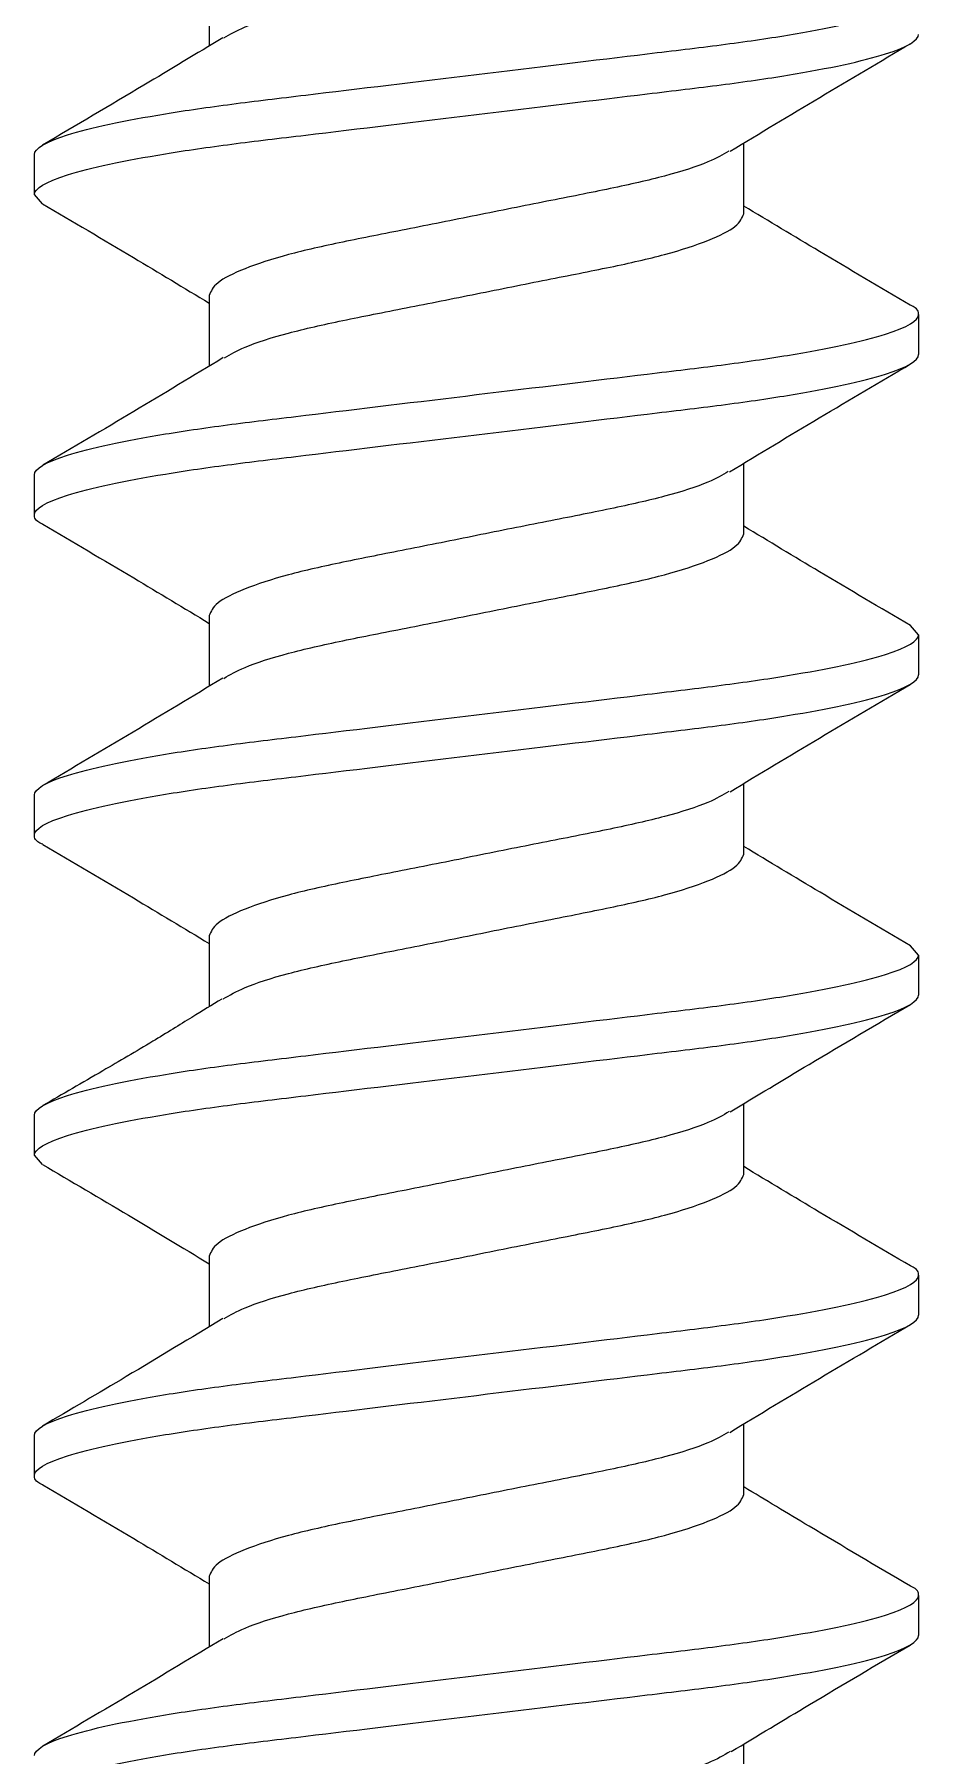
# Model space of a CAD drawing. Extents: x 0 to 79.8, y 0 to 38.2.
# Drawn here: x 11.1091 to 11.2471, y 29.239 to 29.5077 of the extents above; entities that cross this region are included whole.
import ezdxf

# ---------------------------------------------------------------- set-up
doc = ezdxf.new("R2010")
doc.units = 0
doc.header["$MEASUREMENT"] = 0
doc.linetypes.add('SLD-Solid', pattern=[0])
doc.layers.get('0').update_dxf_attribs({"linetype": 'CONTINUOUS'})
doc.layers.add('TEXT', color=7, linetype='CONTINUOUS')

# ---------------------------------------------------------------- blocks, each defined once
blk = doc.blocks.new('25559')
at = {"color": 7, "linetype": 'SLD-Solid', "lineweight": 15}
for p, q in [((0.2562499597786001, 0.06899999832279491), (0.2624999775778605, 0.06899999832279491)), ((0.3062499555077096, 0.06899999832279491), (0.3047983022773337, 0.06773548959716891)), ((0.3062499555077096, 0.06899999832279491), (0.31249997330697, 0.06899999832279491)), ((0.3562499879030696, 0.06899999832279491), (0.35480775789717, 0.06774372116873906)), ((0.3562499879030696, 0.06899999832279491), (0.3624999690360937, 0.06899999832279491)), ((0.4062499836321862, 0.06899999832279491), (0.4124999647652032, 0.06899999832279491)), ((0.4562499793613028, 0.06899999832279491), (0.462499960494327, 0.06899999832279491)), ((0.240499975057098, 0.04172019887803913), (0.229458009281494, 0.04172019887803913)), ((0.2904999707862146, 0.04172019887803913), (0.2794585550042541, 0.04172019887803913)), ((0.3404999665153312, 0.04172019887803913), (0.3294580007397272, 0.04172019887803913)), ((0.3904999622444478, 0.04172019887803913), (0.3794561631566893, 0.04172019887803913)), ((0.4404999579735644, 0.04172019887803913), (0.4294585788578473, 0.04172019887803913)), ((0.4904999903689173, 0.04172019887803913), (0.4794519746632062, 0.04172019887803913)), ((0.2032500053719275, -0.04172019887803913), (0.214293804459686, -0.04172019887803913)), ((0.2532499644348007, -0.04172019887803913), (0.2642915268817276, -0.04172019887803913)), ((0.3032499601639174, -0.04172019887803913), (0.3142921826032179, -0.04172019887803913)), ((0.353249955893034, -0.04172019887803913), (0.3643246646237159, -0.04172019887803913)), ((0.403249988288394, -0.04172019887803913), (0.4142905240805135, -0.04172019887803913)), ((0.4532499840175035, -0.04172019887803913), (0.4642919131268641, -0.04172019887803913)), ((0.2374999430470552, -0.06899999832279491), (0.2312499619140382, -0.06899999832279491)), ((0.2389440796976032, -0.06774210327077412), (0.2374999430470552, -0.06899999832279491)), ((0.2874999754424152, -0.06899999832279491), (0.2812499576431549, -0.06899999832279491)), ((0.3374999711715319, -0.06899999832279491), (0.3312499900385149, -0.06899999832279491)), ((0.3874999669006485, -0.06899999832279491), (0.3812499857676315, -0.06899999832279491)), ((0.3889371736312484, -0.06774810736808945), (0.3874999669006485, -0.06899999832279491)), ((0.4374999626297651, -0.06899999832279491), (0.4312499814967481, -0.06899999832279491))]:
    blk.add_line(p, q, dxfattribs=at)
for points, knots in [([(0.231249972426987, -0.0689999999999884), (0.2303478626313762, -0.0689999999999884), (0.2292963103142398, -0.06732069762327342), (0.2270932361714699, -0.06032598277693069), (0.2259478589153758, -0.05501784534993703), (0.224360722623004, -0.04534187172058068), (0.2238533182178699, -0.04184291922157968), (0.2229053203646387, -0.03454523442246682), (0.2224642237022607, -0.0307540005592557), (0.2209795177337384, -0.01846063513988838), (0.219866427395452, -0.009244247138866513), (0.2176335174585233, 0.009244247138866513), (0.216520427120237, 0.01846063513988838), (0.2150357211517147, 0.0307540005592557), (0.2145946244893366, 0.0345452344224384), (0.2136466266361055, 0.04184291922157968), (0.2131392222309714, 0.04534187172058068), (0.2115520859385995, 0.05501784534993703), (0.2104067086825054, 0.06032598277693069), (0.2082036345397356, 0.06732069762327342), (0.2071520822225921, 0.0689999999999884), (0.2062499724269884, 0.0689999999999884)], [0, 0, 0, 0, 0.1249999999999998, 0.1249999999999998, 0.2499999999999996, 0.2499999999999996, 0.3124999999999995, 0.3124999999999995, 0.3749999999999995, 0.3749999999999995, 0.4999999999999996, 0.4999999999999996, 0.6249999999999996, 0.6249999999999996, 0.6874999999999997, 0.6874999999999997, 0.7499999999999998, 0.7499999999999998, 0.8749999999999999, 0.8749999999999999, 1, 1, 1, 1]), ([(0.2374999724269884, -0.0689999999999884), (0.2365978626313776, -0.0689999999999884), (0.2355463103142341, -0.06732069762327342), (0.2333432361714642, -0.06032598277693069), (0.2321978589153701, -0.05501784534993703), (0.2306107226230054, -0.04534187172058068), (0.2301033182178713, -0.04184291922157968), (0.2291553203646401, -0.03454523442246682), (0.228714223702255, -0.0307540005592557), (0.2272295177337327, -0.01846063513988838), (0.2261164273954535, -0.009244247138866513), (0.2238835174585248, 0.009244247138866513), (0.2227704271202384, 0.01846063513988838), (0.2212857211517161, 0.0307540005592557), (0.220844624489331, 0.0345452344224384), (0.2198966266361069, 0.04184291922157968), (0.2193892222309728, 0.04534187172058068), (0.217802085938601, 0.05501784534993703), (0.2166567086825069, 0.06032598277693069), (0.214453634539737, 0.06732069762327342), (0.2134020822225935, 0.0689999999999884), (0.2124999724269827, 0.0689999999999884)], [0, 0, 0, 0, 0.125, 0.125, 0.2500000000000001, 0.2500000000000001, 0.3125000000000001, 0.3125000000000001, 0.3750000000000003, 0.3750000000000003, 0.5000000000000003, 0.5000000000000003, 0.6250000000000003, 0.6250000000000003, 0.6875000000000002, 0.6875000000000002, 0.7500000000000002, 0.7500000000000002, 0.8750000000000001, 0.8750000000000001, 1, 1, 1, 1]), ([(0.2307414744547955, 0.03958653977625204), (0.2279283793356868, 0.04424379473758222), (0.222270231483094, 0.05361121249015355), (0.2167214052008291, 0.06303211865665048), (0.2139313219804464, 0.06776917670802618)], [0, 0, 0, 0, 0.4971759650679533, 1, 1, 1, 1]), ([(0.2547695602136315, 0.06768707640645744), (0.2519868944589376, 0.06295977078798387), (0.2468726049050645, 0.05427140794679985), (0.2416658303863031, 0.04565050217135536), (0.239292042344573, 0.04172019887803913)], [0, 0, 0, 0, 0.5440962474604328, 1, 1, 1, 1]), ([(0.2562499597786001, 0.06899999832279491), (0.2557823661496812, 0.06899033353209916), (0.2553056215637355, 0.06898047959833775), (0.254778073021356, 0.06768627928931892), (0.2547679468989372, 0.06766143753597476)], [0, 0, 0, 0, 0.9808053257506866, 1, 1, 1, 1]), ([(0.2812499724269841, -0.0689999999999884), (0.2803478626313733, -0.0689999999999884), (0.279296310314237, -0.06732069762327342), (0.2770932361714671, -0.06032598277693069), (0.275947858915373, -0.05501784534993703), (0.2743607226230012, -0.04534187172058068), (0.2738533182178671, -0.04184291922157968), (0.272905320364643, -0.0345452344224384), (0.2724642237022579, -0.0307540005592557), (0.2709795177337355, -0.01846063513988838), (0.2698664273954492, -0.009244247138866513), (0.2676335174585205, 0.009244247138866513), (0.2665204271202342, 0.01846063513988838), (0.2650357211517118, 0.0307540005592557), (0.2645946244893338, 0.03454523442246682), (0.2636466266361026, 0.04184291922157968), (0.2631392222309685, 0.04534187172058068), (0.2615520859385967, 0.05501784534993703), (0.2604067086825026, 0.06032598277693069), (0.2582036345397327, 0.06732069762327342), (0.2571520822225963, 0.0689999999999884), (0.2562499724269856, 0.0689999999999884)], [0, 0, 0, 0, 0.1249999999999999, 0.1249999999999999, 0.2499999999999999, 0.2499999999999999, 0.3124999999999999, 0.3124999999999999, 0.3749999999999999, 0.3749999999999999, 0.5, 0.5, 0.625, 0.625, 0.6875000000000001, 0.6875000000000001, 0.7500000000000002, 0.7500000000000002, 0.8750000000000001, 0.8750000000000001, 1, 1, 1, 1]), ([(0.2874999724269856, -0.0689999999999884), (0.2865978626313748, -0.0689999999999884), (0.2855463103142313, -0.06732069762327342), (0.2833432361714614, -0.06032598277693069), (0.2821978589153673, -0.05501784534993703), (0.2806107226230026, -0.04534187172058068), (0.2801033182178685, -0.04184291922157968), (0.2791553203646373, -0.0345452344224384), (0.2787142237022522, -0.0307540005592557), (0.2772295177337369, -0.01846063513988838), (0.2761164273954506, -0.009244247138866513), (0.2738835174585219, 0.009244247138866513), (0.2727704271202356, 0.01846063513988838), (0.2712857211517132, 0.0307540005592557), (0.2708446244893281, 0.03454523442246682), (0.269896626636104, 0.04184291922157968), (0.2693892222309699, 0.04534187172058068), (0.2678020859385981, 0.05501784534993703), (0.266656708682504, 0.06032598277693069), (0.2644536345397341, 0.06732069762327342), (0.2634020822225978, 0.0689999999999884), (0.262499972426987, 0.0689999999999884)], [0, 0, 0, 0, 0.125, 0.125, 0.2499999999999999, 0.2499999999999999, 0.3124999999999999, 0.3124999999999999, 0.3749999999999999, 0.3749999999999999, 0.5, 0.5, 0.625, 0.625, 0.6875000000000001, 0.6875000000000001, 0.7500000000000001, 0.7500000000000001, 0.8750000000000001, 0.8750000000000001, 1, 1, 1, 1]), ([(0.2807889529687202, 0.03950928400203679), (0.2779724878015983, 0.04416974746257551), (0.2723065663465292, 0.05354526547705518), (0.266753229998514, 0.06297734873959371), (0.263960394040339, 0.06772085059961341)], [0, 0, 0, 0, 0.4970886358831252, 1, 1, 1, 1]), ([(0.3048009422468425, 0.06773989412963033), (0.3020087226685746, 0.06299622337053279), (0.2968893792635754, 0.05429902784723595), (0.2916658835674255, 0.04565125661261504), (0.2892914147475523, 0.04172019887803913)], [0, 0, 0, 0, 0.5454253323844276, 0.9999999999999999, 0.9999999999999999, 0.9999999999999999, 0.9999999999999999]), ([(0.3312499724269884, -0.0689999999999884), (0.3303478626313776, -0.0689999999999884), (0.3292963103142341, -0.06732069762327342), (0.3270932361714642, -0.06032598277693069), (0.3259478589153701, -0.05501784534993703), (0.3243607226229983, -0.04534187172058068), (0.3238533182178713, -0.04184291922157968), (0.3229053203646401, -0.0345452344224384), (0.322464223702255, -0.0307540005592557), (0.3209795177337327, -0.01846063513988838), (0.3198664273954464, -0.009244247138866513), (0.3176335174585248, 0.009244247138866513), (0.3165204271202384, 0.01846063513988838), (0.3150357211517161, 0.0307540005592557), (0.314594624489331, 0.03454523442246682), (0.3136466266360998, 0.04184291922157968), (0.3131392222309728, 0.04534187172058068), (0.311552085938601, 0.05501784534993703), (0.3104067086825069, 0.06032598277693069), (0.308203634539737, 0.06732069762327342), (0.3071520822225935, 0.0689999999999884), (0.3062499724269827, 0.0689999999999884)], [0, 0, 0, 0, 0.1249999999999999, 0.1249999999999999, 0.2499999999999999, 0.2499999999999999, 0.3124999999999999, 0.3124999999999999, 0.3749999999999999, 0.3749999999999999, 0.5, 0.5, 0.625, 0.625, 0.6875, 0.6875, 0.75, 0.75, 0.875, 0.875, 1, 1, 1, 1]), ([(0.3374999724269827, -0.0689999999999884), (0.336597862631379, -0.0689999999999884), (0.3355463103142355, -0.06732069762327342), (0.3333432361714657, -0.06032598277693069), (0.3321978589153716, -0.05501784534993703), (0.3306107226230068, -0.04534187172058068), (0.3301033182178656, -0.04184291922157968), (0.3291553203646416, -0.0345452344224384), (0.3287142237022564, -0.0307540005592557), (0.3272295177337341, -0.01846063513988838), (0.3261164273954478, -0.009244247138866513), (0.3238835174585262, 0.009244247138866513), (0.3227704271202327, 0.01846063513988838), (0.3212857211517104, 0.0307540005592557), (0.3208446244893324, 0.03454523442246682), (0.3198966266361083, 0.04184291922157968), (0.3193892222309671, 0.04534187172058068), (0.3178020859385953, 0.05501784534993703), (0.3166567086825012, 0.06032598277693069), (0.3144536345397313, 0.06732069762327342), (0.3134020822225949, 0.0689999999999884), (0.3124999724269841, 0.0689999999999884)], [0, 0, 0, 0, 0.1249999999999999, 0.1249999999999999, 0.2499999999999998, 0.2499999999999998, 0.3124999999999998, 0.3124999999999998, 0.3749999999999999, 0.3749999999999999, 0.5000000000000001, 0.5000000000000001, 0.6250000000000002, 0.6250000000000002, 0.6875000000000002, 0.6875000000000002, 0.7500000000000001, 0.7500000000000001, 0.8750000000000001, 0.8750000000000001, 1, 1, 1, 1]), ([(0.3307512191336883, 0.03957079162483979), (0.3279461789134075, 0.044213106827101), (0.322306594606431, 0.05354656585328144), (0.316767785640792, 0.0629532152049137), (0.3139838928312741, 0.06768114564161465)], [0, 0, 0, 0, 0.4973842162112512, 1, 1, 1, 1]), ([(0.3548083078908206, 0.06775214065481805), (0.3520307063254791, 0.06303565649764664), (0.3469018351117299, 0.05432661769026481), (0.3416855687060121, 0.04568283681155094), (0.3392942337773945, 0.04172019887803913)], [0, 0, 0, 0, 0.5415619635541834, 1, 1, 1, 1]), ([(0.3812499724269856, -0.0689999999999884), (0.3803478626313748, -0.0689999999999884), (0.3792963103142313, -0.06732069762327342), (0.3770932361714614, -0.06032598277693069), (0.3759478589153673, -0.05501784534993703), (0.3743607226230026, -0.04534187172058068), (0.3738533182178685, -0.04184291922157968), (0.3729053203646373, -0.0345452344224384), (0.3724642237022593, -0.0307540005592557), (0.3709795177337369, -0.01846063513988838), (0.3698664273954506, -0.009244247138866513), (0.3676335174585219, 0.009244247138866513), (0.3665204271202356, 0.01846063513988838), (0.3650357211517132, 0.0307540005592557), (0.3645946244893281, 0.0345452344224384), (0.363646626636104, 0.04184291922157968), (0.3631392222309699, 0.04534187172058068), (0.3615520859385981, 0.05501784534993703), (0.360406708682504, 0.06032598277693069), (0.3582036345397341, 0.06732069762327342), (0.3571520822225978, 0.0689999999999884), (0.356249972426987, 0.0689999999999884)], [0, 0, 0, 0, 0.125, 0.125, 0.25, 0.25, 0.3125, 0.3125, 0.375, 0.375, 0.5, 0.5, 0.625, 0.625, 0.6874999999999999, 0.6874999999999999, 0.7499999999999999, 0.7499999999999999, 0.875, 0.875, 1, 1, 1, 1]), ([(0.387499972426987, -0.0689999999999884), (0.3865978626313762, -0.0689999999999884), (0.3855463103142327, -0.06732069762327342), (0.3833432361714699, -0.06032598277693069), (0.3821978589153687, -0.05501784534993703), (0.380610722623004, -0.04534187172058068), (0.3801033182178628, -0.04184291922157968), (0.3791553203646387, -0.0345452344224384), (0.3787142237022607, -0.0307540005592557), (0.3772295177337384, -0.01846063513988838), (0.3761164273954449, -0.009244247138866513), (0.3738835174585233, 0.009244247138866513), (0.372770427120237, 0.01846063513988838), (0.3712857211517147, 0.0307540005592557), (0.3708446244893295, 0.0345452344224384), (0.3698966266361055, 0.04184291922157968), (0.3693892222309714, 0.04534187172058068), (0.3678020859385995, 0.05501784534993703), (0.3666567086825054, 0.06032598277693069), (0.3644536345397356, 0.06732069762327342), (0.3634020822225921, 0.0689999999999884), (0.3624999724269884, 0.0689999999999884)], [0, 0, 0, 0, 0.125, 0.125, 0.2500000000000001, 0.2500000000000001, 0.3124999999999999, 0.3124999999999999, 0.3749999999999998, 0.3749999999999998, 0.4999999999999999, 0.4999999999999999, 0.6249999999999999, 0.6249999999999999, 0.6874999999999998, 0.6874999999999998, 0.7499999999999998, 0.7499999999999998, 0.875, 0.875, 1, 1, 1, 1]), ([(0.3807245218378341, 0.03961378737815835), (0.3782486009433939, 0.0437105056587086), (0.3726050606361468, 0.05304844323003977), (0.3670639498015333, 0.06245316775931542), (0.3639538222410579, 0.06773187338896491)], [0, 0, 0, 0, 0.4387176771405727, 1, 1, 1, 1]), ([(0.4047894938372281, 0.06772075435074498), (0.4019974553672512, 0.06297682902967949), (0.3968817064302925, 0.05428470992777079), (0.391662206494658, 0.04564471600400566), (0.3892913695395492, 0.04172019887803913)], [0, 0, 0, 0, 0.5457731613464917, 1, 1, 1, 1]), ([(0.4062499836321862, 0.06899999832279491), (0.4057824808354269, 0.06899582240026803), (0.4053121701988331, 0.06899162139697523), (0.4047920855097686, 0.06772035538176624), (0.4047889805098208, 0.06771276569301676)], [0, 0, 0, 0, 0.9940298185777356, 1, 1, 1, 1]), ([(0.4312499724269827, -0.0689999999999884), (0.430347862631379, -0.0689999999999884), (0.4292963103142355, -0.06732069762327342), (0.4270932361714657, -0.06032598277693069), (0.4259478589153716, -0.05501784534993703), (0.4243607226230068, -0.04534187172058068), (0.4238533182178656, -0.04184291922157968), (0.4229053203646416, -0.03454523442246682), (0.4224642237022564, -0.0307540005592557), (0.4209795177337341, -0.01846063513988838), (0.4198664273954478, -0.009244247138866513), (0.4176335174585262, 0.009244247138866513), (0.4165204271202327, 0.01846063513988838), (0.4150357211517104, 0.0307540005592557), (0.4145946244893324, 0.0345452344224384), (0.4136466266361083, 0.04184291922157968), (0.4131392222309671, 0.04534187172058068), (0.4115520859386024, 0.05501784534993703), (0.4104067086825083, 0.06032598277693069), (0.4082036345397384, 0.06732069762327342), (0.4071520822225949, 0.0689999999999884), (0.4062499724269841, 0.0689999999999884)], [0, 0, 0, 0, 0.125, 0.125, 0.2499999999999999, 0.2499999999999999, 0.3125, 0.3125, 0.375, 0.375, 0.5, 0.5, 0.625, 0.625, 0.6875, 0.6875, 0.7499999999999999, 0.7499999999999999, 0.875, 0.875, 1, 1, 1, 1]), ([(0.4374999724269841, -0.0689999999999884), (0.4365978626313733, -0.0689999999999884), (0.435546310314237, -0.06732069762327342), (0.4333432361714671, -0.06032598277693069), (0.432197858915373, -0.05501784534993703), (0.4306107226230012, -0.04534187172058068), (0.4301033182178671, -0.04184291922157968), (0.429155320364643, -0.03454523442246682), (0.4287142237022579, -0.0307540005592557), (0.4272295177337355, -0.01846063513988838), (0.4261164273954492, -0.009244247138866513), (0.4238835174585205, 0.009244247138866513), (0.4227704271202342, 0.01846063513988838), (0.4212857211517189, 0.0307540005592557), (0.4208446244893338, 0.0345452344224384), (0.4198966266361026, 0.04184291922157968), (0.4193892222309685, 0.04534187172058068), (0.4178020859386038, 0.05501784534993703), (0.4166567086825097, 0.06032598277693069), (0.4144536345397398, 0.06732069762327342), (0.4134020822225963, 0.0689999999999884), (0.4124999724269856, 0.0689999999999884)], [0, 0, 0, 0, 0.125, 0.125, 0.2499999999999999, 0.2499999999999999, 0.3125, 0.3125, 0.375, 0.375, 0.5, 0.5, 0.625, 0.625, 0.6875, 0.6875, 0.7499999999999999, 0.7499999999999999, 0.875, 0.875, 1, 1, 1, 1]), ([(0.430777060293309, 0.03952873086072373), (0.427958161813649, 0.04419429074536652), (0.4222866000562249, 0.05358129464408989), (0.41673033826428, 0.06301638344328353), (0.413935668179839, 0.06776201304077745)], [0, 0, 0, 0, 0.4970233244787143, 0.9999999999999999, 0.9999999999999999, 0.9999999999999999, 0.9999999999999999]), ([(0.454786959595566, 0.06771648731668733), (0.4516793717514886, 0.06244002947448735), (0.4465583834393385, 0.05374496426790643), (0.4413440111488072, 0.04511371568938216), (0.4392938952394374, 0.04172019887803913)], [0, 0, 0, 0, 0.6068336138757475, 0.9999999999999999, 0.9999999999999999, 0.9999999999999999, 0.9999999999999999]), ([(0.4562499793613028, 0.06899999832279491), (0.4557824940169866, 0.06899518696056361), (0.4553114056782661, 0.06899033851627223), (0.4547903216426903, 0.06771607207352304), (0.4547863362694358, 0.06770632618409422)], [0, 0, 0, 0, 0.9923517648106059, 1, 1, 1, 1]), ([(0.481249972426987, -0.0689999999999884), (0.4803478626313762, -0.0689999999999884), (0.4792963103142327, -0.06732069762327342), (0.4770932361714628, -0.06032598277693069), (0.4759478589153687, -0.05501784534993703), (0.474360722623004, -0.04534187172058068), (0.4738533182178628, -0.04184291922157968), (0.4729053203646387, -0.0345452344224384), (0.4724642237022536, -0.0307540005592557), (0.4709795177337384, -0.01846063513988838), (0.4698664273954449, -0.009244247138866513), (0.4676335174585233, 0.009244247138866513), (0.466520427120237, 0.01846063513988838), (0.4650357211517147, 0.0307540005592557), (0.4645946244893295, 0.03454523442246682), (0.4636466266361055, 0.04184291922157968), (0.4631392222309643, 0.04534187172058068), (0.4615520859385995, 0.05501784534993703), (0.4604067086825054, 0.06032598277693069), (0.4582036345397356, 0.06732069762327342), (0.4571520822225921, 0.0689999999999884), (0.4562499724269884, 0.0689999999999884)], [0, 0, 0, 0, 0.1249999999999998, 0.1249999999999998, 0.2499999999999995, 0.2499999999999995, 0.3124999999999995, 0.3124999999999995, 0.3749999999999994, 0.3749999999999994, 0.4999999999999994, 0.4999999999999994, 0.6249999999999994, 0.6249999999999994, 0.6874999999999996, 0.6874999999999996, 0.7499999999999996, 0.7499999999999996, 0.8749999999999998, 0.8749999999999998, 1, 1, 1, 1]), ([(0.4874999724269884, -0.0689999999999884), (0.4865978626313776, -0.0689999999999884), (0.4855463103142341, -0.06732069762327342), (0.4833432361714642, -0.06032598277693069), (0.4821978589153701, -0.05501784534993703), (0.4806107226229983, -0.04534187172058068), (0.4801033182178642, -0.04184291922157968), (0.4791553203646401, -0.0345452344224384), (0.478714223702255, -0.0307540005592557), (0.4772295177337327, -0.01846063513988838), (0.4761164273954464, -0.009244247138866513), (0.4738835174585176, 0.009244247138866513), (0.4727704271202384, 0.01846063513988838), (0.4712857211517161, 0.0307540005592557), (0.470844624489331, 0.03454523442246682), (0.4698966266360998, 0.04184291922157968), (0.4693892222309657, 0.04534187172058068), (0.467802085938601, 0.05501784534993703), (0.4666567086825069, 0.06032598277693069), (0.464453634539737, 0.06732069762327342), (0.4634020822225935, 0.0689999999999884), (0.4624999724269827, 0.0689999999999884)], [0, 0, 0, 0, 0.125, 0.125, 0.2499999999999999, 0.2499999999999999, 0.3125000000000001, 0.3125000000000001, 0.3750000000000001, 0.3750000000000001, 0.5000000000000002, 0.5000000000000002, 0.6250000000000003, 0.6250000000000003, 0.6875000000000003, 0.6875000000000003, 0.7500000000000002, 0.7500000000000002, 0.8750000000000001, 0.8750000000000001, 1, 1, 1, 1]), ([(0.4806249277798216, 0.03977081056419252), (0.4781723509724429, 0.04383242595261549), (0.4725803049970239, 0.05309319198377693), (0.4670772188974155, 0.06243181089845962), (0.4639876933079066, 0.06767466946644163)], [0, 0, 0, 0, 0.4385830907256587, 1, 1, 1, 1]), ([(0.2130528721283724, -0.03943639151077605), (0.2124819861121807, -0.03846360899368051), (0.2111828689382307, -0.03624992983773723), (0.2091269446504427, -0.02975188034437792), (0.207167351457997, -0.02110573183378506), (0.2052033195817486, -0.0109672031420871), (0.2029999745310676, -1.230671841767617e-06), (0.2007964398188804, 0.01097200833555689), (0.1988333627840007, 0.02108960453446684), (0.1968701198525835, 0.02981281052788631), (0.1946666597418627, 0.03652401083121504), (0.1924631882097501, 0.0409043700536813), (0.1911462229486887, 0.0414516466224768), (0.1904999793279814, 0.04172019887803913)], [0, 0, 0, 0, 0.07394596321695189, 0.1682725938896807, 0.25915679989775, 0.3500408769675726, 0.4443676286852184, 0.5386942614673136, 0.6295783385371362, 0.7204625445452055, 0.8147891752179344, 0.9091158153209342, 1, 1, 1, 1]), ([(0.262996475175612, -0.03932792359714199), (0.262444271016804, -0.03838487937397872), (0.2611637695698263, -0.03619806228280709), (0.2591268756140224, -0.02974931598487274), (0.2571674386011722, -0.02110639555974103), (0.25520322392628, -0.0109670324167439), (0.2530000328451578, -1.272430353083109e-06), (0.2507964929252253, 0.01097202926368368), (0.2488332867308571, 0.02108958959965435), (0.2468701351916565, 0.02981281608833797), (0.2446666500345316, 0.03652400968479697), (0.2424631852402612, 0.04090437032809291), (0.2411462191061986, 0.04145164671282942), (0.240499975057098, 0.04172019887803913)], [0, 0, 0, 0, 0.07169358968669436, 0.1662496449337518, 0.2573548470754842, 0.3484600869245438, 0.4430161442860849, 0.5375722016476442, 0.6286774414967038, 0.7197826436384362, 0.8143386988854937, 0.9088947635857589, 1, 1, 1, 1]), ([(0.3130451270093104, -0.03942146376655842), (0.3124768028923128, -0.03845276955632926), (0.311180227621108, -0.0362427895101689), (0.3091269151034481, -0.02975153557594012), (0.3071674082304696, -0.0211058153649617), (0.305203284244854, -0.01096718669174379), (0.3030000116537224, -1.233401263789347e-06), (0.3007964928527045, 0.01097201861679764), (0.2988332823234501, 0.02108959245373399), (0.2968701272788365, 0.02981281510272993), (0.2946666606575903, 0.03652401211701317), (0.2924631237819497, 0.04090436812381881), (0.2911461957364594, 0.04145164610108054), (0.2904999707862146, 0.04172019887803913)], [0, 0, 0, 0, 0.07363668750507738, 0.1679948205901584, 0.2589093238017367, 0.3498238091048088, 0.4441820037871141, 0.5385401389822657, 0.6294546798222435, 0.7203691830338218, 0.8147273161189028, 0.9090855181245612, 1, 1, 1, 1]), ([(0.3631032387337356, -0.03953316747615077), (0.3625156791629536, -0.03853391635712455), (0.3611999371435246, -0.03629625952945048), (0.3591269419773795, -0.02975411340807455), (0.3571673961597241, -0.02110513679963333), (0.3552032810415824, -0.01096737638965806), (0.353000011429728, -1.181016898499365e-06), (0.3507964720597059, 0.01097200042141822), (0.3488333396764176, 0.02108960380462577), (0.3468701063444541, 0.02981281005318692), (0.3446666610241422, 0.03652401312487541), (0.3424631184009428, 0.0409043678825185), (0.341146191100151, 0.04145164602167029), (0.3404999665153312, 0.04172019887803913)], [0, 0, 0, 0, 0.07594638504738133, 0.1700693087120105, 0.2607571293719859, 0.3514449321681073, 0.4455678579375376, 0.5396907243681355, 0.630378527164257, 0.7210664032226536, 0.8151892675484428, 0.9093122006229656, 1, 1, 1, 1]), ([(0.4130275920033455, -0.03938776290587498), (0.4124650917229857, -0.03842830253006468), (0.4111743438311635, -0.03622666548096731), (0.4091268770452174, -0.0297507459838755), (0.407167407862211, -0.02110602378988347), (0.4052032723283716, -0.0109671286566595), (0.4030000082952512, -1.248523801677948e-06), (0.4007964677684441, 0.01097201778873114), (0.3988333344415906, 0.02108959918041364), (0.3968701060227602, 0.02981281153302007), (0.3946666417759914, 0.03652401055865084), (0.3924631713374254, 0.04090437011890913), (0.3911462059346817, 0.04145164664396361), (0.3904999622444478, 0.04172019887803913)], [0, 0, 0, 0, 0.07293750862297206, 0.1673669130085441, 0.258350029092572, 0.3493331272545782, 0.443762533751805, 0.5381918807169817, 0.6291749788789878, 0.7201581505418239, 0.8145874953953383, 0.9090168496893926, 1, 1, 1, 1]), ([(0.4630211344736779, -0.03937530096649766), (0.4624607697659968, -0.03841925719717665), (0.4611721356972822, -0.03622070586897053), (0.4591268705421427, -0.02975045079861616), (0.4571674041021652, -0.02110610155284576), (0.4552032682076188, -0.01096710689890301), (0.453000002840092, -1.254604484302035e-06), (0.4507964679980958, 0.01097201990987173), (0.4488333144129939, 0.02108959459678772), (0.4468701634515782, 0.02981281831770843), (0.4446666213778769, 0.03652400730928207), (0.442463171039357, 0.0409043706737009), (0.4411462029715594, 0.0414516468265731), (0.4404999579735644, 0.04172019887803913)], [0, 0, 0, 0, 0.07267870921419772, 0.167134474175077, 0.2581429887808771, 0.3491514854596524, 0.4436072525327759, 0.5380629600572305, 0.6290714567360057, 0.7200799713418058, 0.8145357363026852, 0.9089914511580633, 1, 1, 1, 1]), ([(0.2307160280820852, 0.03939987651594379), (0.2312806143173844, 0.03843709553729013), (0.2325734405345301, 0.03623245714422296), (0.2346231104314782, 0.02975103940121926), (0.2365824890231067, 0.02110593967526597), (0.2385467189346997, 0.01096715916705193), (0.2407499059466005, 1.237918240803992e-06), (0.2429534459470446, -0.01097202048450185), (0.2449166557763576, -0.02108959158195489), (0.2468797930530258, -0.02981281866706809), (0.2490833358801154, -0.03652400722486959), (0.2512867973015034, -0.04090436978586354), (0.2526037346916041, -0.04145164659036027), (0.2532499644348007, -0.04172019887803913)], [0, 0, 0, 0, 0.07318894462962962, 0.1675927971779725, 0.2585511810551824, 0.3495096581417117, 0.4439133937683639, 0.5383171293950106, 0.6292756064815399, 0.7202340459214853, 0.8146378389529596, 0.9090415819065021, 1, 1, 1, 1]), ([(0.2807646799157908, 0.03930639134588887), (0.2813131663072141, 0.03836925958341908), (0.2825899524053739, 0.03618777099015347), (0.284623054215416, 0.02974879244848694), (0.2865825542824751, 0.02110654002783008), (0.2885466996489612, 0.01096699008320456), (0.2907498908413118, 1.278134362792116e-06), (0.2929535020159477, -0.01097202315870049), (0.2949166361035154, -0.02108959316777259), (0.2968797931926161, -0.02981281871404917), (0.299083330413211, -0.03652400721213667), (0.3012867933169261, -0.04090436978893308), (0.3026037305149671, -0.04145164659138345), (0.3032499601639174, -0.04172019887803913)], [0, 0, 0, 0, 0.07124507438538573, 0.1658468139971849, 0.2569960889186121, 0.3481452902050227, 0.4427470319323414, 0.5373488333003906, 0.6284980345868013, 0.719647253827953, 0.8142490530804943, 0.9088508021500685, 1, 1, 1, 1]), ([(0.3307269460807589, 0.03937893092455624), (0.3312879288094521, 0.03842189169469634), (0.3325771695341189, 0.03622244082541215), (0.3346230814403555, 0.02975053720075493), (0.3365825422067275, 0.02110607803172115), (0.3385466976682423, 0.01096711854691534), (0.3407498859463942, 1.243130100192502e-06), (0.3429534979054765, -0.01097201416047255), (0.344916631790376, -0.02108959553785894), (0.3468797889335278, -0.02981281805230651), (0.3490833261391231, -0.03652400739156292), (0.3512867890468101, -0.04090436974595946), (0.3526037262443324, -0.04145164657722944), (0.353249955893034, -0.04172019887803913)], [0, 0, 0, 0, 0.07275409105585529, 0.1672021833807134, 0.2582033053704281, 0.3492044094345741, 0.4436524443276726, 0.5381005387646038, 0.6291016428287499, 0.7201027648184647, 0.8145508571433226, 0.9089988993667496, 1, 1, 1, 1]), ([(0.3806972054867259, 0.03943612109722494), (0.3812680385969784, 0.03846341203100678), (0.3825670954649709, 0.03624979763065994), (0.3846230533609258, 0.02975188159575737), (0.3865825480491836, 0.02110572467643124), (0.3885466764094545, 0.01096721215864704), (0.3907499438700626, 1.225922972025728e-06), (0.392953478148641, -0.01097201253696767), (0.3949166318793047, -0.02108959653878628), (0.3968797828019035, -0.02981281777550748), (0.3990833248863765, -0.03652400745633599), (0.4012867752220473, -0.04090437063851482), (0.4026037432902143, -0.04145164681497704), (0.403249988288394, -0.04172019887803913)], [0, 0, 0, 0, 0.07394035166028494, 0.1682676073293617, 0.2591523027086186, 0.3500369801852408, 0.4443642379636926, 0.5386914362744837, 0.629576113751106, 0.7204608091303629, 0.8147880647994395, 0.9091152704311849, 1, 1, 1, 1]), ([(0.4307521639142422, 0.03933042148494792), (0.4313047896921347, 0.03838669078683665), (0.432585701012357, 0.03619925150547942), (0.4346230916458182, 0.02974937876385297), (0.4365825324918546, 0.02110638391988573), (0.4385466755836234, 0.01096702807410566), (0.44074993751709, 1.275930884503396e-06), (0.4429534786090841, -0.01097202483401816), (0.444916611789921, -0.02108959732470339), (0.4468798402476892, -0.02981281205111941), (0.4490833044836577, -0.03652401041813391), (0.4512867749250731, -0.04090437015256043), (0.4526037403274472, -0.04145164665501966), (0.4532499840175035, -0.04172019887803913)], [0, 0, 0, 0, 0.07174551345246315, 0.1662963329476188, 0.2573964329847011, 0.3484965150767179, 0.4430473366862479, 0.5375980986871738, 0.6286981807791906, 0.7197983364665429, 0.8143490963530959, 0.9088998656923273, 1, 1, 1, 1]), ([(0.4806080246417537, 0.03960748995089602), (0.4812083998975751, 0.03858795170867779), (0.4825369343222761, 0.03633187663066906), (0.4846229725894773, 0.02975578139870549), (0.4865825584508201, 0.02110469744570764), (0.4885466628886519, 0.0109674990990527), (0.4907499354675764, 1.147580633187317e-06), (0.4929534740389272, -0.01097199182626696), (0.49491660662855, -0.02108960606855703), (0.496879839905489, -0.0298128094210881), (0.4990832852410705, -0.03652401329631516), (0.501286827860234, -0.04090436784150597), (0.5026037551615445, -0.04145164600816997), (0.5032499797466272, -0.04172019887803913)], [0, 0, 0, 0, 0.07747685309774953, 0.1714438852370979, 0.2619815037769452, 0.3525191044825256, 0.4464861387231935, 0.5404531137233001, 0.6309907144288806, 0.7215283882753951, 0.8154953611741836, 0.9094624027078404, 1, 1, 1, 1]), ([(0.2130255924435147, -0.03961410362450124), (0.2155010349099555, -0.04370997474640603), (0.2211435838865157, -0.05304614543931052), (0.2266839178364819, -0.06244964148365284), (0.2297936520707893, -0.06772773010348487)], [0, 0, 0, 0, 0.43870996543072, 1, 1, 1, 1]), ([(0.2629723121214056, -0.03952782337120198), (0.2657841910959036, -0.04418072448666521), (0.2714395212988023, -0.05353877028031206), (0.2769871021934591, -0.06296115835220917), (0.2797763779994042, -0.0676986537727089)], [0, 0, 0, 0, 0.4972086286039863, 0.9999999999999999, 0.9999999999999999, 0.9999999999999999, 0.9999999999999999]), ([(0.3130195706378771, -0.03960439165334151), (0.3158305843743534, -0.04425864225999021), (0.3214839409560355, -0.05361901569338556), (0.3270301196472758, -0.06303504448854369), (0.3298185765743256, -0.06776914920834542)], [0, 0, 0, 0, 0.4972291586184878, 0.9999999999999999, 0.9999999999999999, 0.9999999999999999, 0.9999999999999999]), ([(0.3631213885240641, -0.03976514104635953), (0.3640428207294519, -0.04126381889369668), (0.3660090563241596, -0.04446183358339795), (0.370018367119286, -0.05094615219374532), (0.374828063906719, -0.05917852932276446), (0.3779879087168396, -0.06461943198965514), (0.3797621062890784, -0.06767440363617538)], [0, 0, 0, 0, 0.1888334125532887, 0.4029498589909788, 0.664766792569477, 1, 1, 1, 1]), ([(0.4129995789936203, -0.0395721528591082), (0.4160332926256132, -0.04459828531182097), (0.4216888123965887, -0.05396811875883145), (0.4272401220505557, -0.06339213816889355), (0.4298136180897387, -0.0677609588862822)], [0, 0, 0, 0, 0.536416413495356, 1, 1, 1, 1]), ([(0.4629968980869918, -0.03956779874275185), (0.4658020950588764, -0.0442103068500046), (0.4714420472847394, -0.05354424104265831), (0.4769810999651583, -0.06295138051902427), (0.4797651410454833, -0.06767960107615067)], [0, 0, 0, 0, 0.4973795627255148, 0.9999999999999999, 0.9999999999999999, 0.9999999999999999, 0.9999999999999999]), ([(0.238943566370196, -0.06774890485885976), (0.2417357345278646, -0.06300564016899557), (0.2468568776175601, -0.05430597173301521), (0.25208215229042, -0.04565462641247109), (0.2544584838072126, -0.04172019887803913)], [0, 0, 0, 0, 0.5452236168301561, 0.9999999999999999, 0.9999999999999999, 0.9999999999999999, 0.9999999999999999]), ([(0.28897505840213, -0.06769611005208276), (0.29176272602772, -0.06295969663327128), (0.2968761665171513, -0.05427165652108101), (0.3020878676194059, -0.04564424812915036), (0.3044583328713557, -0.04172019887803913)], [0, 0, 0, 0, 0.545164773374665, 1, 1, 1, 1]), ([(0.3389707275145639, -0.0677034753836665), (0.3417524977497166, -0.06297822211067228), (0.3468703099036645, -0.05428485185117893), (0.3520797107400853, -0.04565796795077404), (0.3544575586093686, -0.04172019887803913)], [0, 0, 0, 0, 0.5435467640229303, 1, 1, 1, 1]), ([(0.3889363303076578, -0.06776094971971247), (0.3915750878387527, -0.06328002195107274), (0.3967016979326417, -0.05457442120601286), (0.4019245167243071, -0.04592002379061455), (0.4044590576544493, -0.04172019887803913)], [0, 0, 0, 0, 0.5147178121158997, 0.9999999999999999, 0.9999999999999999, 0.9999999999999999, 0.9999999999999999]), ([(0.4389730656123518, -0.06769950626286914), (0.4417633949832691, -0.06295814980575187), (0.4468759991617901, -0.05427076003476827), (0.452090118029453, -0.04564035037614644), (0.4544585033899224, -0.04172019887803913)], [0, 0, 0, 0, 0.54577457465443, 1, 1, 1, 1]), ([(0.2889764150531278, -0.06767510487807726), (0.2889681486859033, -0.06769533837447739), (0.2884419011056139, -0.06898342880498376), (0.2879672100185431, -0.06899177914803545), (0.2874999754424152, -0.06899999832279491)], [0, 0, 0, 0, 0.01570813345386753, 1, 1, 1, 1]), ([(0.3389717908356147, -0.06768635683144453), (0.3389650781774378, -0.0677028043073733), (0.338441383591281, -0.06898597021324804), (0.3379676411930745, -0.06899302951066488), (0.3374999711715319, -0.06899999832279491)], [0, 0, 0, 0, 0.01281788727487128, 1, 1, 1, 1]), ([(0.4389742755983761, -0.06768025190194749), (0.4389667311418677, -0.06769875266118675), (0.4384423695347976, -0.0689846090819799), (0.4379677517080154, -0.0689923594581785), (0.4374999626297651, -0.06899999832279491)], [0, 0, 0, 0, 0.01438788882285582, 1, 1, 1, 1])]:
    blk.add_open_spline(points, degree=3, knots=knots, dxfattribs=at)

msp = doc.modelspace()

# ---------------------------------------------------------------- block references
at = {"layer": 'TEXT', "rotation": 270}
msp.add_blockref('25559', (11.17812081236249, 29.72020132527129), dxfattribs=at)

doc.saveas('drawing.dxf')
